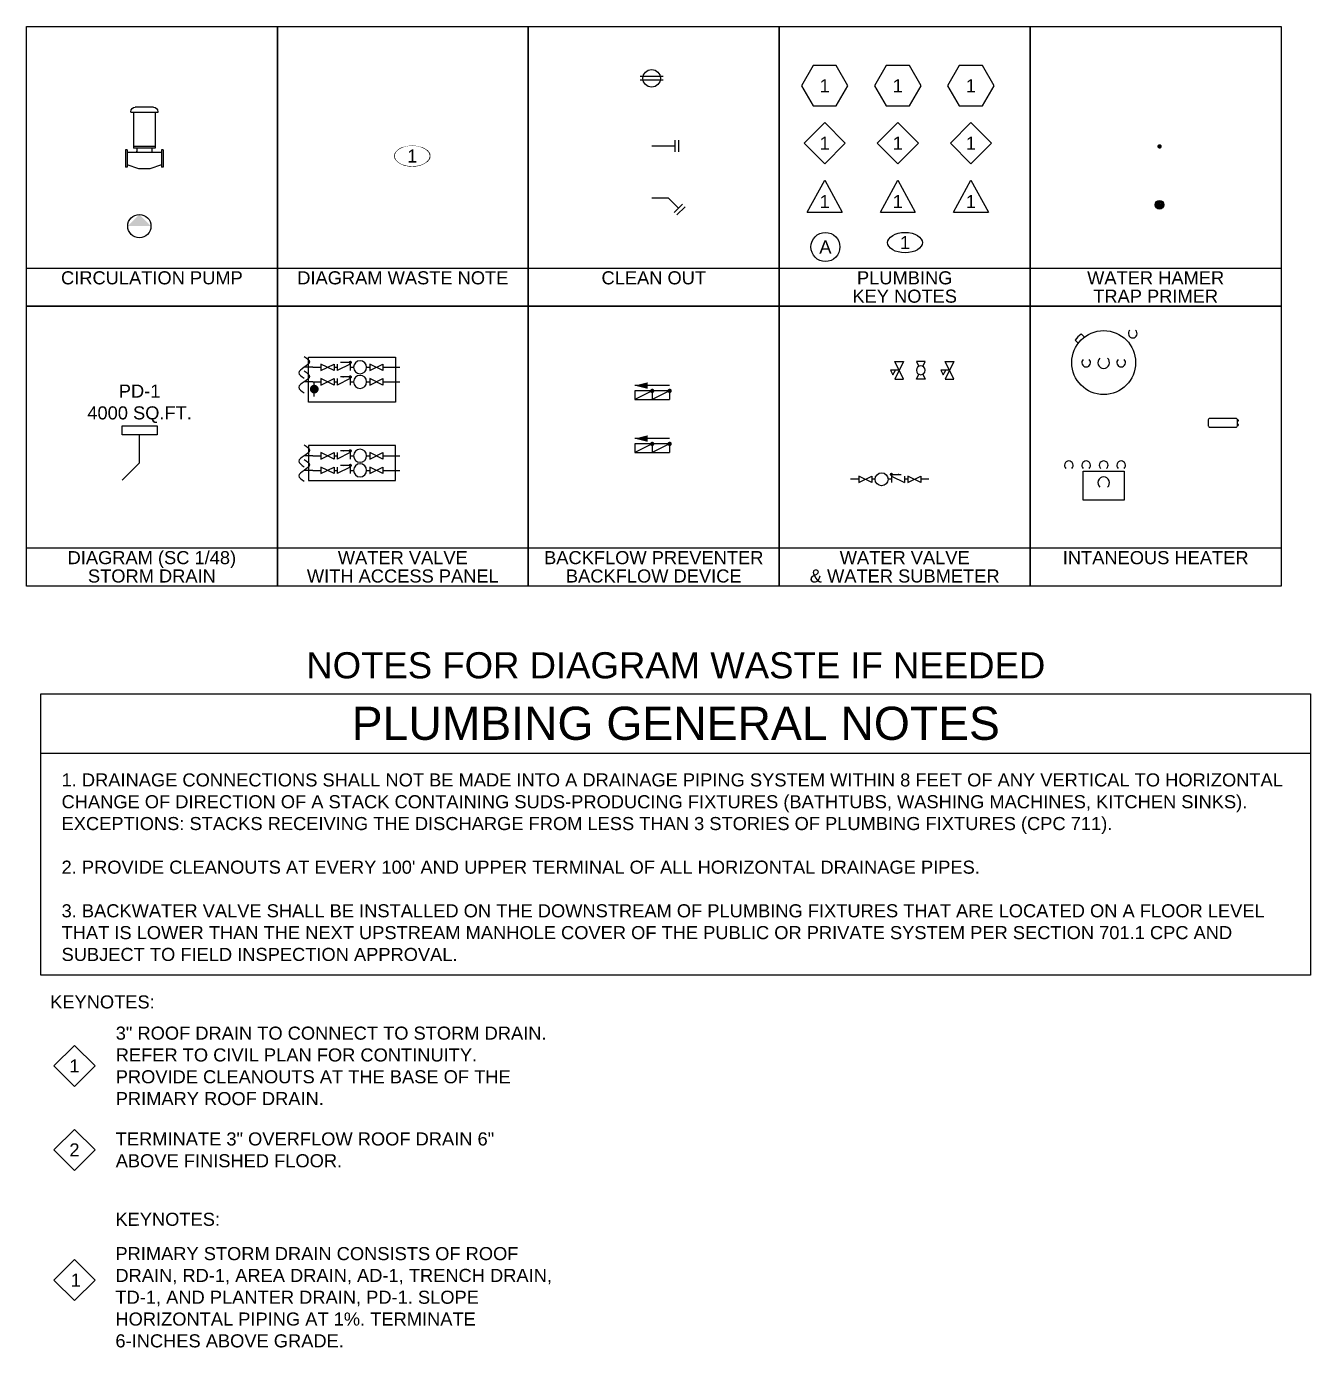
# Model space of a CAD drawing. Extents: x -1750 to 6031, y -1833 to 2182.
# Drawn here: x -587.3 to -145.5, y 596.7 to 1051.1 of the extents above; entities that cross this region are included whole.
import ezdxf
from ezdxf.enums import TextEntityAlignment as Align

# ---------------------------------------------------------------- set-up
doc = ezdxf.new("R2010")
doc.units = 0
doc.header["$LTSCALE"] = 24
doc.header["$MEASUREMENT"] = 0
doc.set_wipeout_variables(frame=1)
doc.linetypes.add('Vent', pattern=[0.1875, 0.125, -0.0625])
doc.layers.get('0').update_dxf_attribs({"color": 8})
for name, color, linetype in [('PLUM-BLOCK', 13, 'Continuous'), ('PLUM-CW', 3, 'Cold_Water_Flow'), ('PLUM-DIM-CW-TEXT', 2, 'Continuous'), ('PLUM-DIM-SD-TEXT', 2, 'Continuous'), ('PLUM-DIM-WV-TEXT', 2, 'Continuous'), ('PLUM-EQUIP', 5, 'Continuous'), ('PLUM-GAS_LP', 151, 'Gas_LP'), ('PLUM-GAS_VENT', 151, 'Vent'), ('PLUM-HW', 2, 'Hot_Water_Flow'), ('PLUM-HW_RETURN', 7, 'Hot_Water_Return_Flow'), ('PLUM-SD_ABOVE', 40, 'Storm_Drain'), ('PLUM-TP_RELIEF', 30, 'Temp_and_Press'), ('PLUM-VENT', 5, 'Vent'), ('PLUM-WASTE_BELOW', 6, 'Plum-Waste_Below')]:
    doc.layers.add(name, color=color, linetype=linetype)
doc.styles.add('A2', font='arial.ttf', dxfattribs={"height": 4.5})
doc.styles.add('Arial', font='arial.ttf')
doc.styles.get("Standard").update_dxf_attribs({"font": 'arial.ttf'})
doc.linetypes.add('Cold_Water_Flow', pattern='A,0.875,-0.125,0,-0.125,0.875,-0.125,["CW",Standard,S=0.1,R=0,X=-0.12585,Y=-0.05],-0.1,0.875,[1,GEC_FlowArrow.shx,S=0.0625,R=0,X=0,Y=0],0.5', length=3.6)
doc.linetypes.add('Gas_LP', pattern='A,3.2,-0.25,["G",Standard,S=0.1,R=0,X=-0.12585,Y=-0.05],-0.065', length=3.515)
doc.linetypes.add('Hot_Water_Flow', pattern='A,0.8125,-0.125,0,-0.125,0,-0.125,0.875,-0.125,["HW",Standard,S=0.1,R=0,X=-0.12585,Y=-0.05],-0.1,0.875,[1,GEC_FlowArrow.shx,S=0.0625,R=0,X=0,Y=0],0.5', length=3.6625)
doc.linetypes.add('Hot_Water_Return_Flow', pattern='A,0.75,-0.125,0,-0.125,0,-0.125,0,-0.125,0.875,["HWR",Standard,S=0.1,R=0,X=-0.12585,Y=-0.05],0.875,[1,GEC_FlowArrow.shx,S=0.0625,R=0,X=0,Y=0],0.5', length=3.5)
doc.linetypes.add('Plum-Waste_Below', pattern='A,0.25,-0.125,0.25,-0.125,0.25,[1,GEC_FlowArrow.shx,S=0.09375,R=0,X=0,Y=0],-0.25,0.25,-0.125,0.25,-0.125', length=2)
doc.linetypes.add('Storm_Drain', pattern='A,3.2,-0.25,["SD",Standard,S=0.1,R=0,X=-0.12585,Y=-0.05],-0.065', length=3.515)
doc.linetypes.add('Temp_and_Press', pattern='A,3,-0.25,["T&P",Standard,S=0.1,R=0,X=-0.125,Y=-0.05],-0.2665', length=3.5165)

# ---------------------------------------------------------------- blocks, each defined once
blk = doc.blocks.new('PLBG_Trap Primer')
at = {"layer": 'PLUM-CW'}
for radius in [1.5, 1.25, 1, 0.75, 0.5, 0.25]:
    blk.add_circle((0, 0), radius, dxfattribs=at)
blk = doc.blocks.new('PLBG_Water Hammer')
at = {"layer": 'PLUM-CW', "const_width": 0.75}
blk.add_lwpolyline([(-0.375, 0, 1), (0.375, 0, 1)], format="xyb", close=True, dxfattribs=at)
blk = doc.blocks.new('PBLG_BLOCK')
at = {"layer": 'PLUM-BLOCK'}
blk.add_lwpolyline([(0, 96.23), (86.33, 96.23), (86.33, 0), (0, 0)], close=True, dxfattribs=at)
for points in [[(86.33, 12.99), (0, 12.99)], [(86.33, 0), (0, 0)]]:
    blk.add_lwpolyline(points, dxfattribs=at)
at = {"layer": 'PLUM-BLOCK', "color": 2, "style": 'A2'}
for tag, p in [('NAME', (43.16, 9.77)), ('NAME2', (43.16, 3.46))]:
    blk.add_attdef(tag, text='', height=4.5, dxfattribs=at).set_placement(p, align=Align.MIDDLE_CENTER)
blk = doc.blocks.new('*U28')
at = {"linetype": 'Continuous'}
blk.add_spline([(3.75, 0), (1.87, -1.88), (0, 0), (-1.88, 1.87), (-3.75, 0)], degree=3, dxfattribs=at)
blk = doc.blocks.new('PLBG_Water Submeter')
for p, q in [((3.75, 0), (0, 0)), ((11.25, 0), (9.75, 0)), ((18.75, 0), (17.25, 0)), ((26.25, 0), (24.75, 0)), ((36, 0), (32.25, 0))]:
    blk.add_line(p, q)
at = {"linetype": 'ByBlock'}
for p, q in [((9.75, -1.5), (3.75, 1.5)), ((3.75, -1.5), (9.75, 1.5)), ((3.75, 1.5), (3.75, -1.5)), ((9.75, 1.5), (9.75, -1.5)), ((18.75, 2.25), (23.25, 2.25)), ((18.75, 1.5), (24.75, -1.5)), ((18.75, 1.5), (18.75, -1.5)), ((24.75, 1.5), (24.75, -1.5)), ((32.25, -1.5), (26.25, 1.5)), ((26.25, -1.5), (32.25, 1.5)), ((26.25, 1.5), (26.25, -1.5)), ((32.25, 1.5), (32.25, -1.5))]:
    blk.add_line(p, q, dxfattribs=at)
at = {"linetype": 'ByBlock', "const_width": 0.75}
blk.add_lwpolyline([(18.375, 2.25, 1), (19.125, 2.25, 1)], format="xyb", close=True, dxfattribs=at)
at = {"color": 5}
blk.add_circle((14.25, 0), 3, dxfattribs=at)
at = {"linetype": 'ByBlock'}
blk.add_solid([(23.25, 2.25), (21.75, 2.625), (21.75, 1.875)], dxfattribs=at)
blk = doc.blocks.new('*U31')
at = {"layer": 'PLUM-CW'}
for points in [[(-19.83, 14), (-22.83, 14)], [(7.07, 14), (10.07, 14)]]:
    blk.add_lwpolyline(points, dxfattribs=at)
at = {"layer": 'PLUM-CW', "color": 1}
blk.add_lwpolyline([(8.62, 17.5), (8.62, 2), (-21.38, 2), (-21.38, 17.5)], close=True, dxfattribs=at)
at = {"layer": 'PLUM-HW'}
for points in [[(-19.83, 9), (-22.83, 9)], [(7.07, 9), (10.07, 9)]]:
    blk.add_lwpolyline(points, dxfattribs=at)
at = {"layer": 'PLUM-HW_RETURN'}
blk.add_line((-19.33, 4), (-19.33, 9), dxfattribs=at)
at = {"layer": 'PLUM-HW_RETURN', "const_width": 1.5}
blk.add_lwpolyline([(-18.58, 6.5, 1), (-20.08, 6.5, 1)], format="xyb", close=True, dxfattribs=at)
at = {"layer": 'PLUM-CW', "rotation": 90.00000000000024}
blk.add_blockref('*U28', (-22.83, 14), dxfattribs=at)
at = {"layer": 'PLUM-CW', "xscale": -0.7472278021682934, "yscale": 0.7472278021682934, "zscale": 0.7472278021682934}
blk.add_blockref('PLBG_Water Submeter', (7.07, 14), dxfattribs=at)
at = {"layer": 'PLUM-HW', "rotation": 90.00000000000024}
blk.add_blockref('*U28', (-22.83, 9), dxfattribs=at)
at = {"layer": 'PLUM-HW', "xscale": -0.7472278021682934, "yscale": 0.7472278021682934, "zscale": 0.7472278021682934}
blk.add_blockref('PLBG_Water Submeter', (7.07, 9), dxfattribs=at)
blk = doc.blocks.new('*U22')
at = {"linetype": 'Continuous'}
blk.add_arc((0, 0), 1.5, 131.8103, 48.1897, dxfattribs=at)
blk = doc.blocks.new('*U16')
at = {"layer": 'PLUM-EQUIP'}
blk.add_circle((0, 0), 11, dxfattribs=at)
at = {"layer": 'PLUM-TP_RELIEF'}
for p, q in [((-6.64, 8.77), (-7.71, 9.84)), ((-8.77, 6.64), (-9.84, 7.71))]:
    blk.add_line(p, q, dxfattribs=at)
blk.add_arc((0, 0), 12.5, 128.1079, 141.8921, dxfattribs=at)
at = {"layer": 'PLUM-CW', "linetype": 'Continuous'}
blk.add_blockref('*U22', (-6, 0), dxfattribs=at)
at = {"layer": 'PLUM-GAS_LP', "linetype": 'Continuous'}
blk.add_blockref('*U22', (10, 10), dxfattribs=at)
at = {"layer": 'PLUM-HW', "linetype": 'Continuous'}
blk.add_blockref('*U22', (6, 0), dxfattribs=at)
at = {"layer": 'PLUM-VENT', "linetype": 'Continuous', "xscale": 1.333333333333332, "yscale": 1.333333333333332, "zscale": 1.333333333333332}
blk.add_blockref('*U22', (0, 0), dxfattribs=at)
blk = doc.blocks.new('*U29')
at = {"linetype": 'Continuous'}
blk.add_arc((0, 0), 1.5, 221.8103, 138.1897, dxfattribs=at)
blk = doc.blocks.new('*U30')
at = {"layer": 'PLUM-EQUIP'}
blk.add_lwpolyline([(7, -10), (-7, -10), (-7, 0), (7, 0)], close=True, dxfattribs=at)
at = {"layer": 'PLUM-CW', "linetype": 'Continuous', "rotation": 180}
blk.add_blockref('*U22', (0, 2), dxfattribs=at)
at = {"layer": 'PLUM-GAS_LP', "linetype": 'Continuous', "rotation": 180}
blk.add_blockref('*U22', (6, 2), dxfattribs=at)
at = {"layer": 'PLUM-GAS_VENT', "linetype": 'Continuous', "xscale": 1.333333333333332, "yscale": 1.333333333333332, "zscale": 1.333333333333332, "rotation": 180}
blk.add_blockref('*U22', (0, -4), dxfattribs=at)
at = {"layer": 'PLUM-HW', "linetype": 'Continuous', "rotation": 180}
blk.add_blockref('*U22', (-6, 2), dxfattribs=at)
at = {"layer": 'PLUM-VENT', "rotation": 89.99999999999999}
blk.add_blockref('*U29', (-12, 2), dxfattribs=at)
blk = doc.blocks.new('*U19')
at = {"color": 0}
for p, q in [((-4.69, 19.67), (-4.69, 19.36)), ((-4.69, 19.36), (-3.75, 19.36)), ((-3.75, 19.36), (-3.75, 7.09)), ((-3.75, 19.36), (3.75, 19.36)), ((-3.12, 21.23), (3.13, 21.23)), ((3.75, 19.36), (3.75, 7.09)), ((3.75, 19.36), (4.69, 19.36)), ((4.69, 19.67), (4.69, 19.36)), ((-6.44, 6.6), (-5.94, 6.6)), ((-6.44, 6.6), (-6.44, 0.57)), ((-5.94, 6.6), (-5.94, 0.57)), ((-5.94, 5.6), (5.94, 5.6)), ((-3.75, 7.72), (3.75, 7.72)), ((-3.75, 7.09), (-2.57, 7.09)), ((-2.81, 5.9), (-2.57, 5.9)), ((-2.81, 5.9), (-2.81, 5.6)), ((-2.57, 7.09), (2.57, 7.09)), ((-2.57, 7.09), (-2.57, 5.9)), ((2.57, 7.09), (2.57, 5.9)), ((2.57, 7.09), (3.75, 7.09)), ((2.57, 5.9), (2.81, 5.9)), ((2.81, 5.9), (2.81, 5.63)), ((5.94, 6.6), (5.94, 0.57)), ((5.94, 6.6), (6.44, 6.6)), ((6.44, 6.6), (6.44, 0.57)), ((-6.44, 0.57), (-5.94, 0.57)), ((-5.94, 1.46), (-1.89, 0)), ((-1.89, 0), (1.89, 0)), ((1.89, 0), (5.94, 1.46)), ((5.94, 0.57), (6.44, 0.57))]:
    blk.add_line(p, q, dxfattribs=at)
for centre, start, end in [((-3.12, 19.67), 90, 180), ((3.13, 19.67), 0, 90)]:
    blk.add_arc(centre, 1.56, start, end, dxfattribs=at)
blk = doc.blocks.new('PLBG_Clean Out')
at = {"color": 4, "linetype": 'Continuous'}
for p, q in [((0, 0), (8, 0)), ((8, 2), (8, -2)), ((9.25, 2), (9.25, -2))]:
    blk.add_line(p, q, dxfattribs=at)
blk = doc.blocks.new('*U8')
at = {"color": 4, "linetype": 'Continuous'}
for p, q in [((0, 0), (5.66, 0)), ((5.66, 0), (9.19, -3.54)), ((7.78, -4.95), (10.61, -2.12)), ((8.66, -5.83), (11.49, -3.01))]:
    blk.add_line(p, q, dxfattribs=at)
blk = doc.blocks.new('*U5')
at = {"color": 4, "linetype": 'Continuous'}
for p, q in [((4, 0.67), (-4, 0.67)), ((4, -0.67), (-4, -0.67))]:
    blk.add_line(p, q, dxfattribs=at)
blk.add_circle((0, 0), 3, dxfattribs=at)
blk = doc.blocks.new('*U23')
at = {"layer": 'PLUM-HW', "color": 1}
for p, q in [((5.125, 1), (5, 1)), ((5.125, 0.5), (5, 0.5)), ((5.25, 0.875), (5.25, 0.625)), ((5.125, -0.5), (5, -0.5)), ((5.125, -1), (5, -1)), ((5.25, -0.625), (5.25, -0.875))]:
    blk.add_line(p, q, dxfattribs=at)
at = {"layer": 'PLUM-HW', "color": 5}
blk.add_lwpolyline([(-4.5, -1.5), (4.5, -1.5, 0.4142136), (5, -1), (5, 1, 0.4142136), (4.5, 1.5), (-4.5, 1.5, 0.4142136), (-5, 1), (-5, -1, 0.4142136)], format="xyb", close=True, dxfattribs=at)
at = {"layer": 'PLUM-HW', "color": 1}
for centre, start, end in [((5.125, 0.875), 0, 90), ((5.125, 0.625), 270, 0), ((5.125, -0.625), 0, 90), ((5.125, -0.875), 270, 0)]:
    blk.add_arc(centre, 0.125, start, end, dxfattribs=at)
blk = doc.blocks.new('*U43')
at = {"linetype": 'ByBlock'}
for p, q in [((-1.34, 0.67), (-3, 1.5)), ((-3, 1.5), (-3, -1.5)), ((1.34, 0.67), (3, 1.5)), ((3, 1.5), (3, -1.5)), ((-3, -1.5), (-1.34, -0.67)), ((3, -1.5), (1.34, -0.67))]:
    blk.add_line(p, q, dxfattribs=at)
blk.add_circle((0, 0), 1.5, dxfattribs=at)
blk = doc.blocks.new('*U44')
at = {"linetype": 'ByBlock'}
for p, q in [((-3, -1.5), (-3, 1.5)), ((-3, 1.5), (3, -1.5)), ((3, 1.5), (-3, -1.5)), ((3, -1.5), (3, 1.5))]:
    blk.add_line(p, q, dxfattribs=at)
for p, q in [((-1.5, -2.13), (0, -1.27)), ((0, -3), (-1.5, -2.13)), ((0, 0), (0, -3))]:
    blk.add_line(p, q)
blk = doc.blocks.new('PLBG_KeyNote 2')
blk.add_lwpolyline([(-4, 6.93), (-8, 0), (-4, -6.93), (4, -6.93), (8, 0), (4, 6.93), (-4, 6.93)])
at = {"style": 'A2'}
blk.add_attdef('NO.', text='', height=4.5, dxfattribs=at).set_placement((0, 0), align=Align.MIDDLE_CENTER)
blk = doc.blocks.new('PLBG_KeyNote')
for p, q in [((-6, -3.67), (0, 7.33)), ((0, 7.33), (6, -3.67)), ((-6, -3.67), (6, -3.67))]:
    blk.add_line(p, q)
at = {"style": 'A2'}
blk.add_attdef('NO.', text='', height=4.5, dxfattribs=at).set_placement((0, 0), align=Align.MIDDLE_CENTER)
blk = doc.blocks.new('PLBG_KeyNote 1')
blk.add_lwpolyline([(0, 7.07), (7.07, 0), (0, -7.07), (-7.07, 0), (0, 7.07)])
at = {"style": 'A2'}
blk.add_attdef('NO.', text='', height=4.5, dxfattribs=at).set_placement((0, 0), align=Align.MIDDLE_CENTER)
blk = doc.blocks.new('*U38')
for p, q in [((0, -9.65), (0, 0)), ((-6, -15.65), (0, -9.65))]:
    blk.add_line(p, q)
blk.add_lwpolyline([(-6, 3), (6, 3), (6, 0), (-6, 0)], close=True)
at = {"color": 2, "style": 'A2'}
for tag, p in [('ID', (0, 15)), ('SQFT', (0, 7.5))]:
    blk.add_attdef(tag, text='', height=4.5, dxfattribs=at).set_placement(p, align=Align.MIDDLE_CENTER)
blk = doc.blocks.new('*U32')
at = {"layer": 'PLUM-CW'}
for points in [[(-19.83, 14), (-22.83, 14)], [(7.07, 14), (10.07, 14)]]:
    blk.add_lwpolyline(points, dxfattribs=at)
at = {"layer": 'PLUM-CW', "color": 1}
blk.add_lwpolyline([(8.62, 5.5), (8.62, 17.5), (-21.38, 17.5), (-21.38, 5.5)], close=True, dxfattribs=at)
at = {"layer": 'PLUM-HW'}
for points in [[(-19.83, 9), (-22.83, 9)], [(7.07, 9), (10.07, 9)]]:
    blk.add_lwpolyline(points, dxfattribs=at)
at = {"layer": 'PLUM-CW', "rotation": 90.00000000000024}
blk.add_blockref('*U28', (-22.83, 14), dxfattribs=at)
at = {"layer": 'PLUM-CW', "xscale": -0.7472278021682934, "yscale": 0.7472278021682934, "zscale": 0.7472278021682934}
blk.add_blockref('PLBG_Water Submeter', (7.07, 14), dxfattribs=at)
at = {"layer": 'PLUM-HW', "rotation": 90.00000000000024}
blk.add_blockref('*U28', (-22.83, 9), dxfattribs=at)
at = {"layer": 'PLUM-HW', "xscale": -0.7472278021682934, "yscale": 0.7472278021682934, "zscale": 0.7472278021682934}
blk.add_blockref('PLBG_Water Submeter', (7.07, 9), dxfattribs=at)
blk = doc.blocks.new('*U34')
at = {"layer": 'PLUM-HW_RETURN', "linetype": 'Continuous'}
blk.add_hatch(color=256, dxfattribs=at).paths.add_polyline_path([(4, 0), (0, 4), (-4, 0)])
blk.add_circle((0, 0), 4, dxfattribs=at)
blk = doc.blocks.new('PLBG_Backflow Preventer', base_point=(13, 15))
at = {"linetype": 'ByBlock'}
for p, q in [((7.27, 18.26), (19.25, 18.26)), ((7.25, 16.44), (7.25, 13.44)), ((7.25, 16.44), (13.25, 13.44)), ((7.25, 16.44), (19.25, 16.44)), ((13.25, 16.44), (13.25, 13.44)), ((13.25, 16.44), (19.25, 13.44)), ((19.25, 16.44), (19.25, 13.44)), ((19.25, 13.44), (7.25, 13.44))]:
    blk.add_line(p, q, dxfattribs=at)
at = {"linetype": 'ByBlock', "const_width": 0.75}
for points in [[(6.88, 16.44, 1), (7.62, 16.44, 1)], [(12.88, 16.44, 1), (13.62, 16.44, 1)]]:
    blk.add_lwpolyline(points, format="xyb", close=True, dxfattribs=at)
at = {"linetype": 'ByBlock'}
blk.add_solid([(19.25, 18.26), (14.75, 19.39), (14.75, 17.14)], dxfattribs=at)
blk = doc.blocks.new('Tag-Keynote')
at = {"color": 0, "linetype": 'Continuous'}
blk.add_lwpolyline([(0, -7.07), (7.07, 0), (0, 7.07), (-7.07, 0)], close=True, dxfattribs=at)
at = {"color": 0, "style": 'A2'}
blk.add_attdef('KEY', text='', height=4.5, dxfattribs=at).set_placement((0, 0), align=Align.MIDDLE_CENTER)
blk = doc.blocks.new('PLBG_Diagram_Note')
blk.add_lwpolyline([(0, 3.5), (1.21, 3.43), (2.41, 3.21), (3.35, 2.91), (4.24, 2.47), (4.99, 1.92), (5.61, 1.23), (5.9, 0.64), (6, 0), (5.9, -0.64), (5.61, -1.23), (4.99, -1.92), (4.24, -2.47), (3.35, -2.91), (2.41, -3.21), (1.21, -3.43), (0, -3.5), (-1.21, -3.43), (-2.41, -3.21), (-3.35, -2.91), (-4.24, -2.47), (-4.99, -1.92), (-5.61, -1.23), (-5.9, -0.64), (-6, 0), (-5.9, 0.64), (-5.61, 1.23), (-4.99, 1.92), (-4.24, 2.47), (-3.35, 2.91), (-2.41, 3.21), (-1.21, 3.43)], close=True)
blk.add_wipeout([(0, 3.5), (1.21, 3.43), (2.41, 3.21), (3.35, 2.91), (4.24, 2.47), (4.99, 1.92), (5.61, 1.23), (5.9, 0.64), (6, 0), (5.9, -0.64), (5.61, -1.23), (4.99, -1.92), (4.24, -2.47), (3.35, -2.91), (2.41, -3.21), (1.21, -3.43), (0, -3.5), (-1.21, -3.43), (-2.41, -3.21), (-3.35, -2.91), (-4.24, -2.47), (-4.99, -1.92), (-5.61, -1.23), (-5.9, -0.64), (-6, 0), (-5.9, 0.64), (-5.61, 1.23), (-4.99, 1.92), (-4.24, 2.47), (-3.35, 2.91), (-2.41, 3.21), (-1.21, 3.43)])
at = {"style": 'A2'}
blk.add_attdef('NO.', text='', height=4.5, dxfattribs=at).set_placement((0, 0), align=Align.MIDDLE_CENTER)
blk = doc.blocks.new('PLBG_Note_Oval')
blk.add_lwpolyline([(0, 3.5), (1.21, 3.43), (2.41, 3.21), (3.35, 2.91), (4.24, 2.47), (4.99, 1.92), (5.61, 1.23), (5.9, 0.64), (6, 0), (5.9, -0.64), (5.61, -1.23), (4.99, -1.92), (4.24, -2.47), (3.35, -2.91), (2.41, -3.21), (1.21, -3.43), (0, -3.5), (-1.21, -3.43), (-2.41, -3.21), (-3.35, -2.91), (-4.24, -2.47), (-4.99, -1.92), (-5.61, -1.23), (-5.9, -0.64), (-6, 0), (-5.9, 0.64), (-5.61, 1.23), (-4.99, 1.92), (-4.24, 2.47), (-3.35, 2.91), (-2.41, 3.21), (-1.21, 3.43)], close=True)
at = {"style": 'A2'}
blk.add_attdef('NO.', text='', height=4.5, dxfattribs=at).set_placement((0, 0), align=Align.MIDDLE_CENTER)
blk = doc.blocks.new('Diagram_Refer_Note')
blk.add_circle((0, 0), 5)
at = {"style": 'Arial'}
blk.add_attdef('NO.', text='', height=4.5, dxfattribs=at).set_placement((0, 0), align=Align.MIDDLE_CENTER)

msp = doc.modelspace()

# ---------------------------------------------------------------- linework, layer by layer
at = {"layer": 'PLUM-DIM-WV-TEXT'}
msp.add_lwpolyline([(-582.3, 821.48), (-145.53, 821.48), (-145.53, 724.77), (-582.3, 724.77)], close=True, dxfattribs=at)
msp.add_lwpolyline([(-582.3, 801.15), (-145.53, 801.15)], dxfattribs=at)

# ---------------------------------------------------------------- block references
ref = msp.add_blockref('PBLG_BLOCK', (-587.31, 954.83))
ref.add_attrib('NAME', 'CIRCULATION PUMP', dxfattribs={"layer": 'PLUM-BLOCK', "color": 2, "height": 4.5, "style": 'A2'}).set_placement((-544.14, 964.6), align=Align.MIDDLE_CENTER)
ref = msp.add_blockref('PBLG_BLOCK', (-500.98, 954.83))
ref.add_attrib('NAME', 'DIAGRAM WASTE NOTE', dxfattribs={"layer": 'PLUM-BLOCK', "color": 2, "height": 4.5, "style": 'A2'}).set_placement((-457.81, 964.6), align=Align.MIDDLE_CENTER)
ref = msp.add_blockref('PBLG_BLOCK', (-414.65, 954.83))
ref.add_attrib('NAME', 'CLEAN OUT', dxfattribs={"layer": 'PLUM-BLOCK', "color": 2, "height": 4.5, "style": 'A2'}).set_placement((-371.48, 964.6), align=Align.MIDDLE_CENTER)
for name, p, values in [('PBLG_BLOCK', (-328.32, 954.83), {'NAME': 'PLUMBING', 'NAME2': 'KEY NOTES'}), ('PBLG_BLOCK', (-241.99, 954.83), {'NAME': 'WATER HAMER', 'NAME2': 'TRAP PRIMER'}), ('PLBG_KeyNote 2', (-262.38, 1030.66), {'NO.': '1'}), ('PLBG_KeyNote 1', (-262.38, 1010.89), {'NO.': '1'}), ('PLBG_KeyNote', (-262.38, 990.81), {'NO.': '1'}), ('Diagram_Refer_Note', (-312.44, 975.2), {'NO.': 'A'}), ('PBLG_BLOCK', (-587.31, 858.6), {'NAME': 'DIAGRAM (SC 1/48)', 'NAME2': 'STORM DRAIN'}), ('PBLG_BLOCK', (-500.98, 858.6), {'NAME': 'WATER VALVE', 'NAME2': 'WITH ACCESS PANEL'}), ('PBLG_BLOCK', (-414.65, 858.6), {'NAME': 'BACKFLOW PREVENTER', 'NAME2': 'BACKFLOW DEVICE'}), ('PBLG_BLOCK', (-328.32, 858.6), {'NAME': 'WATER VALVE', 'NAME2': '& WATER SUBMETER'})]:
    msp.add_blockref(name, p).add_auto_attribs(values)
ref = msp.add_blockref('PBLG_BLOCK', (-241.99, 858.6))
ref.add_attrib('NAME', 'INTANEOUS HEATER', dxfattribs={"layer": 'PLUM-BLOCK', "color": 2, "height": 4.5, "style": 'A2'}).set_placement((-198.82, 868.37), align=Align.MIDDLE_CENTER)
at = {"layer": 'PLUM-CW'}
for name, p in [('PLBG_Water Hammer', (-197.49, 1009.79)), ('PLBG_Trap Primer', (-197.49, 989.73)), ('*U16', (-216.71, 935.44)), ('*U31', (-468.94, 919.82)), ('*U32', (-468.94, 889.39)), ('*U30', (-216.71, 898.12))]:
    msp.add_blockref(name, p, dxfattribs=at)
at = {"layer": 'PLUM-CW', "xscale": -1, "rotation": 270}
for name, p in [('*U44', (-287.09, 932.79)), ('*U43', (-279.64, 932.79)), ('*U44', (-269.77, 932.79))]:
    msp.add_blockref(name, p, dxfattribs=at)
at = {"layer": 'PLUM-CW', "xscale": -1}
msp.add_blockref('PLBG_Backflow Preventer', (-371.78, 924.27), dxfattribs=at)
at = {"layer": 'PLUM-CW', "xscale": 0.7472278021682934, "yscale": 0.7472278021682934, "zscale": 0.7472278021682934}
msp.add_blockref('PLBG_Water Submeter', (-303.75, 895.31), dxfattribs=at)
at = {"layer": 'PLUM-DIM-CW-TEXT'}
for name, p in [('PLBG_KeyNote 2', (-312.69, 1030.66)), ('PLBG_KeyNote 1', (-312.69, 1010.89)), ('PLBG_KeyNote', (-312.69, 990.81))]:
    msp.add_blockref(name, p, dxfattribs=at).add_auto_attribs({'NO.': '1'})
at = {"layer": 'PLUM-DIM-SD-TEXT'}
for p, values in [((-570.77, 693.55), {'NO.': '1'}), ((-570.77, 664.67), {'NO.': '2'})]:
    msp.add_blockref('PLBG_KeyNote 1', p, dxfattribs=at).add_auto_attribs(values)
at = {"layer": 'PLUM-DIM-SD-TEXT', "color": 2}
ref = msp.add_blockref('Tag-Keynote', (-570.77, 619.93), dxfattribs=dict(at, rotation=180))
ref.add_attrib('KEY', '1', dxfattribs={"layer": '0', "color": 0, "height": 4.5, "style": 'A2'}).set_placement((-570.3, 619.91), align=Align.MIDDLE_CENTER)
at = {"layer": 'PLUM-DIM-WV-TEXT'}
for name, p in [('PLBG_KeyNote 2', (-287.54, 1030.66)), ('PLBG_KeyNote 1', (-287.54, 1010.89)), ('PLBG_KeyNote', (-287.54, 990.81)), ('PLBG_Note_Oval', (-285.05, 976.71))]:
    msp.add_blockref(name, p, dxfattribs=at).add_auto_attribs({'NO.': '1'})
at = {"layer": 'PLUM-HW'}
msp.add_blockref('*U23', (-175.71, 914.75), dxfattribs=at)
at = {"layer": 'PLUM-HW_RETURN', "xscale": -1}
msp.add_blockref('*U19', (-546.74, 1002.05), dxfattribs=at)
at = {"layer": 'PLUM-HW_RETURN'}
msp.add_blockref('*U34', (-548.45, 982.38), dxfattribs=at)
at = {"layer": 'PLUM-SD_ABOVE'}
msp.add_blockref('*U38', (-548.37, 910.65), dxfattribs=at).add_auto_attribs({'ID': 'PD-1', 'SQFT': '4000 SQ.FT.'})
at = {"layer": 'PLUM-WASTE_BELOW'}
for name, p in [('*U5', (-372.2, 1033.21)), ('PLBG_Clean Out', (-372.2, 1009.98)), ('*U8', (-372.2, 992.05))]:
    msp.add_blockref(name, p, dxfattribs=at)
at = {"layer": 'PLUM-WASTE_BELOW', "xscale": -1}
msp.add_blockref('PLBG_Backflow Preventer', (-371.78, 906.04), dxfattribs=at)

# ---------------------------------------------------------------- texts
at = {"layer": 'PLUM-BLOCK', "color": 2, "insert": (-363.91, 831.28), "char_height": 9, "width": 436.7672, "attachment_point": 5, "style": 'A2'}
msp.add_mtext('NOTES FOR DIAGRAM WASTE IF NEEDED', dxfattribs=at)
at = {"layer": 'PLUM-DIM-SD-TEXT', "char_height": 4.5, "attachment_point": 4, "style": 'A2'}
for s, insert, width in [('\\A1;KEYNOTES:', (-579.14, 715.54), 44.6281), ('\\A1;3" ROOF DRAIN TO CONNECT TO STORM DRAIN. \\PREFER TO CIVIL PLAN FOR CONTINUITY. \\PPROVIDE CLEANOUTS AT THE BASE OF THE\\PPRIMARY ROOF DRAIN.', (-556.58, 693.55), 150.7542), ('\\A1;TERMINATE 3" OVERFLOW ROOF DRAIN 6" \\PABOVE FINISHED FLOOR.', (-556.58, 664.67), 150.7542), ('\\A1;PRIMARY STORM DRAIN CONSISTS OF ROOF DRAIN, RD-1, AREA DRAIN, AD-1, TRENCH DRAIN, TD-1, AND PLANTER DRAIN, PD-1. SLOPE HORIZONTAL PIPING AT 1%. TERMINATE 6-INCHES ABOVE GRADE.', (-556.69, 613.98), 150.7542)]:
    msp.add_mtext(s, dxfattribs=dict(at, insert=insert, width=width))
at = {"layer": 'PLUM-DIM-SD-TEXT', "color": 2, "insert": (-556.69, 640.78), "char_height": 4.5, "attachment_point": 4, "rotation": 0.0257, "style": 'A2'}
msp.add_mtext('\\A1;KEYNOTES:', dxfattribs=at)
at = {"layer": 'PLUM-DIM-WV-TEXT', "style": 'A2'}
for s, insert, char_height, width, attachment_point in [('PLUMBING GENERAL NOTES', (-363.91, 811.32), 11.4, 436.7672, 5), ("1. DRAINAGE CONNECTIONS SHALL NOT BE MADE INTO A DRAINAGE PIPING SYSTEM WITHIN 8 FEET OF ANY VERTICAL TO HORIZONTAL CHANGE OF DIRECTION OF A STACK CONTAINING SUDS-PRODUCING FIXTURES (BATHTUBS, WASHING MACHINES, KITCHEN SINKS).\\PEXCEPTIONS: STACKS RECEIVING THE DISCHARGE FROM LESS THAN 3 STORIES OF PLUMBING FIXTURES (CPC 711). \\P\\P2. PROVIDE CLEANOUTS AT EVERY 100' AND UPPER TERMINAL OF ALL HORIZONTAL DRAINAGE PIPES.\\P\\P3. BACKWATER VALVE SHALL BE INSTALLED ON THE DOWNSTREAM OF PLUMBING FIXTURES THAT ARE LOCATED ON A FLOOR LEVEL THAT IS LOWER THAN THE NEXT UPSTREAM MANHOLE COVER OF THE PUBLIC OR PRIVATE SYSTEM PER SECTION 701.1 CPC AND SUBJECT TO FIELD INSPECTION APPROVAL. ", (-575.21, 761.88), 4.5, 425.0914, 4)]:
    msp.add_mtext(s, dxfattribs=dict(at, insert=insert, char_height=char_height, width=width, attachment_point=attachment_point))

# ---------------------------------------------------------------- next in the draw order: block references
at = {"layer": 'PLUM-DIM-WV-TEXT'}
msp.add_blockref('PLBG_Diagram_Note', (-454.59, 1006.48), dxfattribs=at).add_auto_attribs({'NO.': '1'})

doc.saveas('drawing.dxf')
